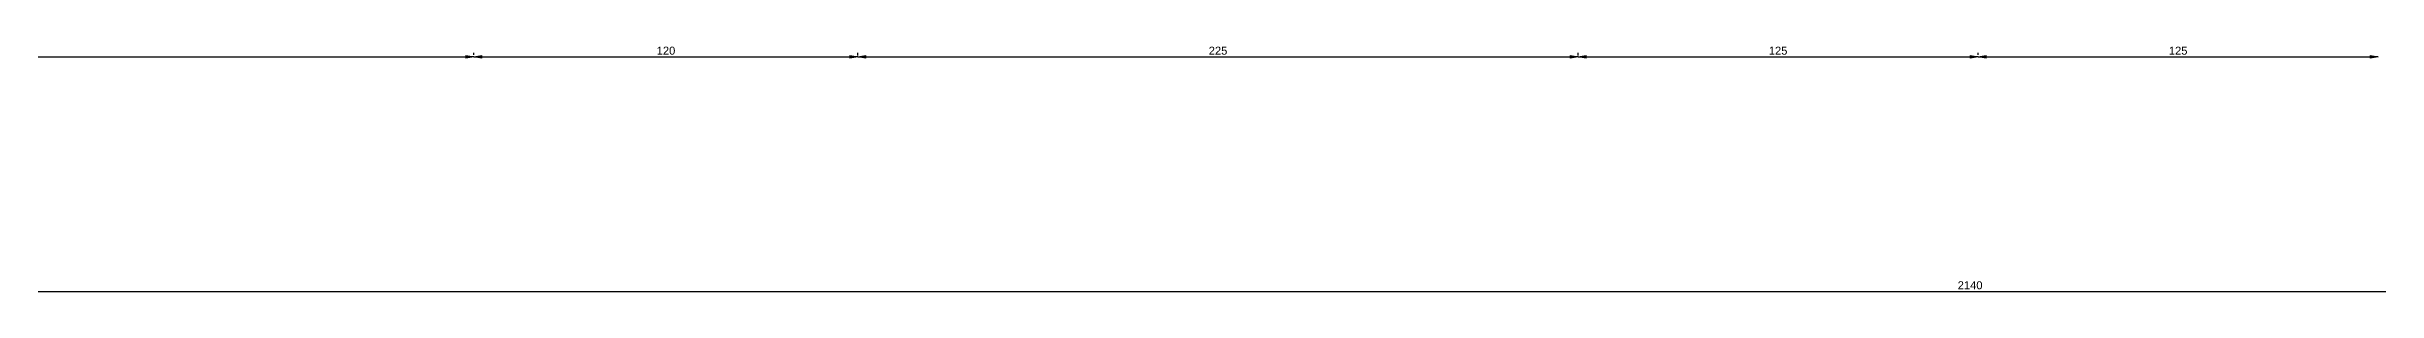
# Model space of a CAD drawing. Header units: millimetres. Extents: x -502 to 9998, y 2906 to 6004.
# Drawn here: x 569 to 1297, y 3476 to 3552 of the extents above; entities that cross this region are included whole.
import ezdxf

# ---------------------------------------------------------------- set-up
doc = ezdxf.new("R2010")
doc.units = ezdxf.units.MM
doc.layers.add('ölçülendirme', color=80, linetype='Continuous', lineweight=30)
doc.styles.get("Standard").update_dxf_attribs({"font": 'arial.ttf'})

# ---------------------------------------------------------------- blocks, each defined once
blk = doc.blocks.new('_Closed')
at = {"color": 0, "linetype": 'ByBlock', "lineweight": -2}
for p, q in [((-1, 0.17), (0, 0)), ((-1, 0.17), (-1, -0.17)), ((0, 0), (-1, -0.17)), ((0, 0), (-1, 0))]:
    blk.add_line(p, q, dxfattribs=at)

msp = doc.modelspace()

# ---------------------------------------------------------------- linework, layer by layer
at = {"layer": 'ölçülendirme', "color": 90}
for p, q in [((355.23, 3549.26), (700.23, 3549.26)), ((355.23, 3549.26), (700.23, 3549.26)), ((705.23, 3549.26), (820.23, 3549.26)), ((705.23, 3549.26), (820.23, 3549.26)), ((825.23, 3549.26), (1045.23, 3549.26)), ((825.23, 3549.26), (1045.23, 3549.26)), ((1050.23, 3549.26), (1170.23, 3549.26)), ((1050.23, 3549.26), (1170.23, 3549.26)), ((1175.23, 3549.26), (1295.23, 3549.26)), ((1175.23, 3549.26), (1295.23, 3549.26)), ((102.73, 3475.91), (2237.73, 3475.91))]:
    msp.add_line(p, q, dxfattribs=at)
at = {"layer": 'ölçülendirme'}
for p, q in [((702.73, 3549.88), (702.73, 3550.51)), ((702.73, 3549.88), (702.73, 3550.51)), ((702.73, 3549.88), (702.73, 3550.51)), ((702.73, 3549.88), (702.73, 3550.51)), ((822.73, 3549.88), (822.73, 3550.51)), ((822.73, 3549.67), (822.73, 3550.51)), ((822.73, 3549.88), (822.73, 3550.51)), ((822.73, 3549.67), (822.73, 3550.51)), ((1047.73, 3549.67), (1047.73, 3550.51)), ((1047.73, 3549.88), (1047.73, 3550.51)), ((1047.73, 3549.67), (1047.73, 3550.51)), ((1047.73, 3549.88), (1047.73, 3550.51)), ((1172.73, 3549.88), (1172.73, 3550.51)), ((1172.73, 3549.88), (1172.73, 3550.51)), ((1172.73, 3549.88), (1172.73, 3550.51)), ((1172.73, 3549.88), (1172.73, 3550.51))]:
    msp.add_line(p, q, dxfattribs=at)

# ---------------------------------------------------------------- block references
at = {"layer": 'ölçülendirme', "color": 90, "xscale": 2.5, "yscale": 2.5, "zscale": 2.5}
for p in [(702.73, 3549.26), (702.73, 3549.26), (822.73, 3549.26), (822.73, 3549.26), (1047.73, 3549.26), (1047.73, 3549.26), (1172.73, 3549.26), (1172.73, 3549.26), (1297.73, 3549.26), (1297.73, 3549.26)]:
    msp.add_blockref('_Closed', p, dxfattribs=at)
at = {"layer": 'ölçülendirme', "color": 90, "xscale": 2.5, "yscale": 2.5, "zscale": 2.5, "rotation": 180}
for p in [(702.73, 3549.26), (702.73, 3549.26), (822.73, 3549.26), (822.73, 3549.26), (1047.73, 3549.26), (1047.73, 3549.26), (1172.73, 3549.26), (1172.73, 3549.26)]:
    msp.add_blockref('_Closed', p, dxfattribs=at)

# ---------------------------------------------------------------- texts
at = {"layer": 'ölçülendirme', "char_height": 2.5, "attachment_point": 5}
for s, insert in [('120', (762.73, 3551.16)), ('120', (762.73, 3551.16)), ('225', (935.23, 3551.16)), ('225', (935.23, 3551.16)), ('125', (1110.23, 3551.16)), ('125', (1110.23, 3551.16)), ('125', (1235.23, 3551.16)), ('125', (1235.23, 3551.16)), ('2140', (1170.23, 3477.81))]:
    msp.add_mtext(s, dxfattribs=dict(at, insert=insert))

doc.saveas('drawing.dxf')
